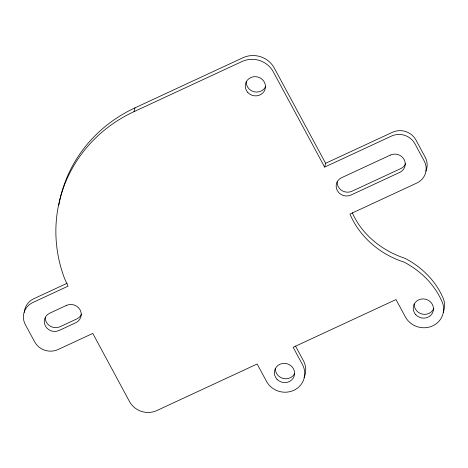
<?xml version="1.0" encoding="UTF-8"?>
<svg xmlns="http://www.w3.org/2000/svg" width="468" height="468" viewBox="0 0 468 468"><rect width="100%" height="100%" fill="white"/><g stroke="black" fill="none" stroke-linecap="round" stroke-linejoin="round"><path stroke-width="0.7" d="M134.018 111.636L135.006 107.845L243.009 57.716A23.26 21.897 14.6 0 1 274.254 67.977L325.623 163.303L324.634 167.094L391.494 136.065A17.445 16.427 14.6 0 1 414.929 143.764L424.236 161.033A17.445 16.427 14.6 0 1 416.812 183.046L349.953 214.075C359.787 237.27 380.396 254.545 404.194 262.174C420.153 270.562 433.807 283.666 441.353 300.181A20.352 19.165 14.6 0 1 432.689 325.868A20.352 19.165 14.6 0 1 405.352 316.889L396.01 299.555L293.149 347.297L302.486 364.625A20.352 19.165 14.6 0 1 293.828 390.312A20.352 19.165 14.6 0 1 266.485 381.332L257.148 364.005L156.856 410.547A20.352 19.165 14.6 0 1 129.513 401.567L92.793 333.421L58.079 349.532A17.445 16.427 14.6 0 1 34.644 341.833L25.336 324.564A17.445 16.427 14.6 0 1 32.76 302.55L68.065 286.164L64.537 278.437A145.378 136.872 14.6 0 1 134.018 111.636L242.02 61.513A23.26 21.897 14.6 0 1 273.271 71.774L324.634 167.094M67.094 283.28L33.749 298.754A17.445 16.427 14.6 0 0 24.389 312.384M325.623 163.303L392.482 132.274A17.445 16.427 14.6 0 1 415.917 139.967L425.225 157.236A17.445 16.427 14.6 0 1 425.845 171.171M352.31 212.829C362.103 234.989 382.461 250.936 405.183 258.383C421.141 266.772 434.795 279.876 442.342 296.384A20.352 19.165 14.6 0 1 443.161 312.425M295.519 346.068L303.475 360.834A20.352 19.165 14.6 0 1 304.001 377.524M433.789 308.5A10.179 9.582 14.6 0 1 422.241 314.092A10.179 9.582 14.6 0 1 414.209 304.024M294.659 373.517A10.179 9.582 14.6 0 1 283.052 378.454A10.179 9.582 14.6 0 1 275.348 368.468M337.135 181.871A10.179 9.582 14.6 0 0 351.936 191.248L400.795 168.574A10.179 9.582 14.6 0 0 405.569 163.665M45.261 317.322A10.179 9.582 14.6 0 0 60.062 326.705L76.775 318.948A10.179 9.582 14.6 0 0 81.549 314.04M58.839 205.025A145.378 136.872 14.6 0 1 135.006 107.845M265.537 86.808A10.179 9.582 14.6 0 1 253.931 91.746A10.179 9.582 14.6 0 1 246.221 81.765M66.45 305.411L49.731 313.168A10.179 9.582 14.6 0 0 45.402 326.009A10.179 9.582 14.6 0 0 59.073 330.496L75.787 322.739A10.179 9.582 14.6 0 0 80.116 309.898A10.179 9.582 14.6 0 0 66.45 305.411M390.464 155.037L341.605 177.711A10.179 9.582 14.6 0 0 337.276 190.558A10.179 9.582 14.6 0 0 350.947 195.045L399.807 172.37A10.179 9.582 14.6 0 0 404.136 159.529A10.179 9.582 14.6 0 0 390.464 155.037M277.003 379.255A10.179 9.582 14.6 0 0 294.156 376.155A10.179 9.582 14.6 0 0 282.309 363.531A10.179 9.582 14.6 0 0 277.003 379.255M415.865 314.812A10.179 9.582 14.6 0 0 433.017 311.711A10.179 9.582 14.6 0 0 421.171 299.081A10.179 9.582 14.6 0 0 415.865 314.812M247.876 92.547A10.179 9.582 14.6 0 0 265.028 89.447A10.179 9.582 14.6 0 0 253.182 76.822A10.179 9.582 14.6 0 0 247.876 92.547"/></g></svg>
